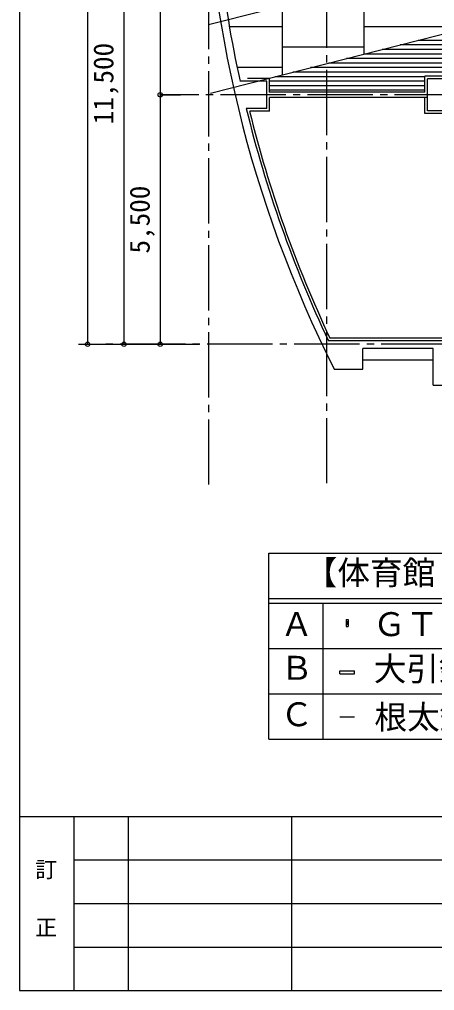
# Model space of a CAD drawing. Units: millimetres at full size, sheet at 1:160. Extents: x -33008 to 32992, y -23168 to 22812.
# Drawn here: x -33008 to -23853, y -22788 to -1372 of the extents above; entities that cross this region are included whole.
import ezdxf
from ezdxf.enums import TextEntityAlignment as Align

# ---------------------------------------------------------------- set-up
doc = ezdxf.new("R2010")
doc.units = ezdxf.units.MM
doc.header["$LTSCALE"] = 160
doc.header["$PDMODE"] = 32
doc.header["$PDSIZE"] = 96
doc.linetypes.add('CHAIN2', pattern=[12, 9, -1, 1, -1])
doc.linetypes.add('DASHED3', pattern=[4, 3, -1])
for name, color, linetype in [('0-1_中線', 7, 'Continuous'), ('1-0_中心線', 7, 'CHAIN2'), ('1-5_寸法', 7, 'Continuous'), ('1-6_文字', 7, 'Continuous'), ('1-7_極太線', 6, 'Continuous'), ('F-1_中線', 7, 'Continuous'), ('F-6_文字', 7, 'Continuous')]:
    doc.layers.add(name, color=color, linetype=linetype)
doc.styles.add('ＭＳ ゴシック', font='')
doc.styles.get('ＭＳ ゴシック').set_extended_font_data('MS Gothic')

msp = doc.modelspace()

# ---------------------------------------------------------------- linework, layer by layer
at = {"layer": '0-1_中線'}
for p, q in [((-27555.4, -2734.5), (-28147.3, -2734.5)), ((-27555.4, -3334.5), (-27555.4, -2734.5)), ((-27495.4, -2974.5), (-27495.4, -2674.5)), ((-24068.3, -2974.5), (-24068.3, -2624.5)), ((-23158.3, -2624.5), (-24068.3, -2624.5)), ((-24008.3, -3384.5), (-24008.3, -2684.5)), ((-23158.3, -2684.5), (-24008.3, -2684.5)), ((-24068.3, -2974.5), (-27498.1, -2974.5)), ((-27495.4, -3394.5), (-27495.4, -3094.5)), ((-24008.3, -3094.5), (-27495.4, -3094.5)), ((-24068.3, -3449.6), (-24068.3, -3094.5)), ((-27555.4, -3334.5), (-28005.4, -3334.5)), ((-27495.4, -3394.5), (-27929.1, -3394.5)), ((-23158.3, -3384.5), (-24008.3, -3384.5)), ((-23237.3, -3444.5), (-24068.3, -3444.5)), ((8391.7, -8459.5), (-26193.7, -8459.5)), ((-23237.3, -8399.5), (-26162.2, -8399.5)), ((-25435.3, -9084.5), (-25435.3, -8629.5)), ((-23883.3, -8629.5), (-25435.3, -8629.5)), ((-23883.3, -9434.5), (-23883.3, -8629.5)), ((-23883.3, -8884.5), (-25435.3, -8884.5)), ((-26063.4, -9084.5), (-25435.3, -9084.5))]:
    msp.add_line(p, q, dxfattribs=at)
at = {"layer": '0-1_中線', "linetype": 'DASHED3'}
msp.add_line((-27496, -2674.5), (-28093.8, -2674.5), dxfattribs=at)
at = {"layer": '0-1_中線'}
msp.add_lwpolyline([(-23883.3, -9434.5), (-23088.3, -9434.5), (-23088.3, -8629.5)], dxfattribs=at)
for centre, start, end in [((-2200.6, 2965.5), 154.52071, 206.79237), ((-2025.6, 2965.5), 180.64299, 192.31123), ((-2025.6, 2965.5), 193.63091, 205.30238), ((-1965.6, 2965.5), 193.76327, 205.15919)]:
    msp.add_arc(centre, 26732.7, start, end, dxfattribs=at)
at = {"layer": '1-0_中心線'}
for p, q in [((-28833.3, -11631.1), (-28833.3, 18400.4)), ((-26233.3, 16718.4), (-26233.3, -11631.1)), ((-13693.6, -3034.5), (-29903.4, -3034.5)), ((10972.4, -8534.5), (-31103.4, -8534.5))]:
    msp.add_line(p, q, dxfattribs=at)
at = {"layer": '1-5_寸法'}
for p, q in [((-31503.4, 14465.5), (-31503.4, -8534.5)), ((-30703.4, 2965.5), (-30703.4, -8534.5)), ((-29903.4, 2965.5), (-29903.4, -3034.5)), ((-29903.4, -3034.5), (-29455.5, -3034.5)), ((-29903.4, -3034.5), (-29903.4, -8534.5)), ((-31703.4, -8534.5), (-30703.4, -8534.5)), ((-30703.4, -8534.5), (-29903.4, -8534.5)), ((-29903.4, -8534.5), (-29033.3, -8534.5))]:
    msp.add_line(p, q, dxfattribs=at)
for p in [(-29903.4, -3034.5), (-31503.4, -8534.5), (-30703.4, -8534.5), (-29903.4, -8534.5)]:
    msp.add_point(p, dxfattribs=at)
at = {"layer": '1-6_文字'}
for p, q in [((-28840.8, -1485.3), (-22956.3, 5)), ((-28797.8, -2994.8), (-22929.4, -1508.5)), ((-27506.2, -17241.9), (-27506.2, -13141.9)), ((-27506.2, -13141.9), (-11506.2, -13141.9)), ((-27506.2, -14141.9), (-11506.2, -14141.9)), ((-27506.2, -14241.9), (-11506.2, -14241.9)), ((-26306.2, -17241.9), (-26306.2, -14241.9)), ((-27506.2, -15241.9), (-11506.2, -15241.9)), ((-25942.4, -15740.4), (-25616.8, -15740.4)), ((-25942.4, -15800.4), (-25942.4, -15740.4)), ((-25942.4, -15800.4), (-25616.8, -15800.4)), ((-25616.8, -15800.4), (-25616.8, -15740.4)), ((-27506.2, -16241.9), (-11506.2, -16241.9)), ((-27506.2, -17241.9), (-11506.2, -17241.9))]:
    msp.add_line(p, q, dxfattribs=at)
at = {"layer": '1-6_文字', "color": 5}
for p, q in [((-25804.6, -14606.2), (-25754.6, -14606.2)), ((-25804.6, -14651.2), (-25754.6, -14651.2)), ((-25804.6, -14681.2), (-25754.6, -14681.2)), ((-25804.6, -14711.2), (-25754.6, -14711.2)), ((-25779.6, -14711.2), (-25779.6, -14651.2)), ((-25754.6, -14606.2), (-25754.6, -14756.2))]:
    msp.add_line(p, q, dxfattribs=at)
at = {"layer": '1-6_文字', "color": 3}
msp.add_line((-25942.4, -16751.9), (-25616.8, -16751.9), dxfattribs=at)
at = {"layer": '1-6_文字', "color": 5}
msp.add_lwpolyline([(-25804.6, -14606.2), (-25804.6, -14756.2), (-25754.6, -14756.2)], dxfattribs=at)
at = {"layer": '1-7_極太線'}
for p, q in [((-25408.3, -2136.3), (-25408.3, -616)), ((-27208.3, -2592.2), (-27208.3, -1071.8)), ((-27208.3, -1534.5), (-28376.8, -1534.5)), ((-23608.3, -1534.5), (-25408.3, -1534.5)), ((-23158.3, -1834.5), (-24216.6, -1834.5)), ((-25408.3, -1984.5), (-27208.3, -1984.5)), ((-23158.3, -2134.5), (-25401.1, -2134.5)), ((-23158.3, -2034.5), (-25006.3, -2034.5)), ((-23158.3, -1934.5), (-24611.4, -1934.5)), ((-24884.9, -2334.5), (-26190.8, -2334.5)), ((-24354.7, -2234.5), (-25796, -2234.5)), ((-23158.3, -2334.5), (-24884.9, -2334.5)), ((-23158.3, -2234.5), (-24354.7, -2234.5)), ((-27208.3, -2434.5), (-28207.2, -2434.5)), ((-24295, -2534.5), (-26980.5, -2534.5)), ((-24281.5, -2434.5), (-26585.7, -2434.5)), ((-23158.3, -2534.5), (-24295, -2534.5)), ((-23158.3, -2434.5), (-24281.5, -2434.5)), ((-24068.3, -2734.5), (-27495.4, -2734.5)), ((-24344.3, -2634.5), (-27375.4, -2634.5)), ((-24068.3, -2634.5), (-24344.3, -2634.5)), ((-24068.3, -2834.5), (-27495.4, -2834.5)), ((-24068.3, -2934.5), (-27495.4, -2934.5))]:
    msp.add_line(p, q, dxfattribs=at)
at = {"layer": 'F-1_中線'}
for p, q in [((-33008, 22812), (-33008, -22788)), ((-33008, -18948), (32992, -18948)), ((-31808, -18948), (-31808, -22788)), ((-30608, -18948), (-30608, -22788)), ((-27008, -18948), (-27008, -22788)), ((-31808, -19908), (-14048, -19908)), ((-31808, -20868), (-14048, -20868)), ((-31808, -21828), (-14048, -21828)), ((-33008, -22788), (32992, -22788))]:
    msp.add_line(p, q, dxfattribs=at)

# ---------------------------------------------------------------- texts
at = {"layer": '1-5_寸法', "style": 'ＭＳ ゴシック'}
for s, p in [('11,500', (-30803.4, -3684.5)), ('5,500', (-30003.4, -6534.5))]:
    msp.add_text(s, height=439.9, rotation=90, dxfattribs=at).set_placement(p, align=Align.BOTTOM_LEFT)
at = {"layer": '1-6_文字', "style": 'ＭＳ ゴシック'}
for s, p in [('【体育館（アリーナ部）】', (-26716.9, -13994.8)), ('Ａ', (-27253.8, -15129.9)), ('ＧＴフロアースタンダードタイプ＠900', (-25207.3, -15129.9)), ('Ｂ', (-27253.8, -16093.6)), ('大引鋼50×60×t1.6＠900', (-25194.1, -16116.5)), ('Ｃ', (-27253.8, -17117.5)), ('根太鋼30×45×18×t1.2＠300', (-25177.7, -17178.8))]:
    msp.add_text(s, height=527.9, dxfattribs=at).set_placement(p, align=Align.BOTTOM_LEFT)
at = {"layer": 'F-6_文字', "style": 'ＭＳ ゴシック'}
for s, p in [('訂', (-32659.2, -20399.2)), ('正', (-32659.2, -21679.5))]:
    msp.add_text(s, height=351.9, dxfattribs=at).set_placement(p, align=Align.BOTTOM_LEFT)

doc.saveas('drawing.dxf')
